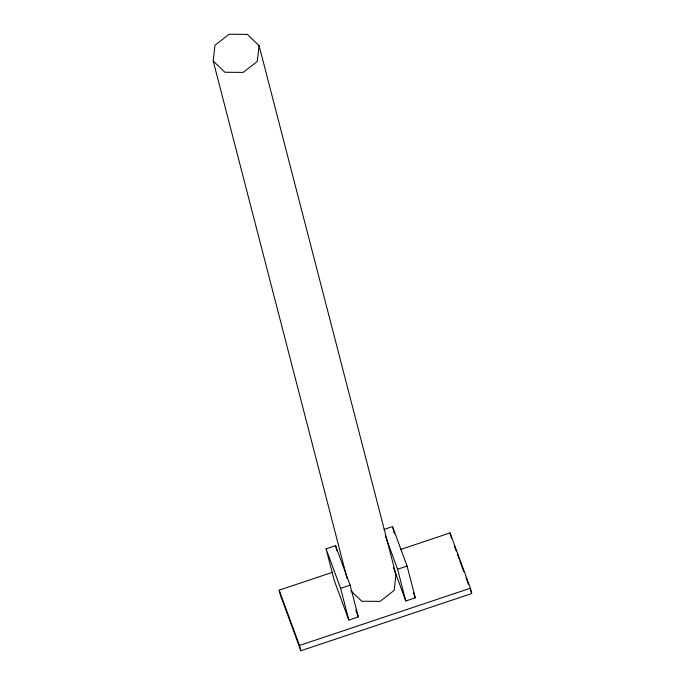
<?xml version="1.0" encoding="UTF-8"?>
<svg xmlns="http://www.w3.org/2000/svg" width="685" height="685" viewBox="0 0 685 685"><rect width="100%" height="100%" fill="white"/><g stroke="black" fill="none" stroke-linecap="round" stroke-linejoin="round"><path stroke-width="1.03" d="M347.132 578.611L213.206 61.008L214.962 45.27L229.124 34.25L247.396 34.404L259.076 45.647L395.939 574.638L394.183 590.376L380.029 601.396L361.757 601.233L350.806 590.701M259.076 45.647L257.32 61.385L243.158 72.404L224.885 72.242L213.206 61.008M326.077 548.839L335.573 545.654L350.103 585.153L358.315 616.894L348.819 620.071L334.289 580.572L326.077 548.839L340.608 588.329L348.819 620.071M384.002 529.437L392.548 526.577L407.078 566.067L415.29 597.808L405.794 600.993L393.438 567.42M400.519 549.524L450.079 532.921L470.424 588.218L471.794 593.51L300.861 650.75L280.516 595.453L279.155 590.17L332.756 572.215M340.608 588.329L350.103 585.153M405.794 600.993L397.583 569.252L407.078 566.067M300.861 650.75L299.499 645.458L470.424 588.218M454.352 546.116L456.167 551.048M457.263 554.011L459.078 558.951M459.806 560.929L463.796 571.787M465.98 577.712L468.523 584.622M470.338 589.562L471.426 592.525M413.475 592.876L415.29 597.808M385.227 535.679L397.583 569.252M355.772 609.975L358.315 616.894M279.155 590.17L299.499 645.458M450.079 532.921L451.449 538.213M392.548 526.577L394.397 533.743M335.573 545.654L336.892 550.774"/></g></svg>
